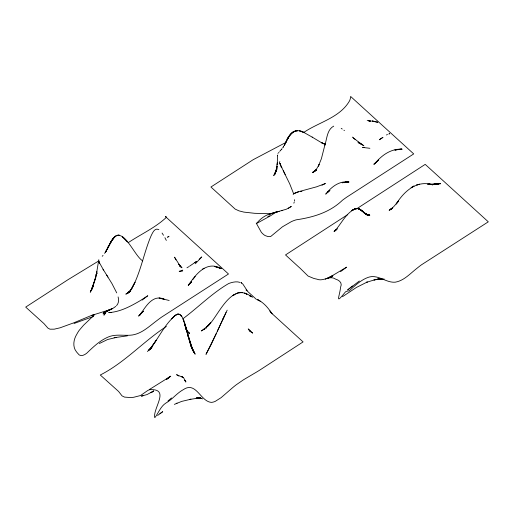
<?xml version="1.0" encoding="UTF-8"?>
<svg xmlns="http://www.w3.org/2000/svg" width="514" height="514" viewBox="0 0 514 514"><rect width="100%" height="100%" fill="white"/><g stroke="black" fill="none" stroke-linecap="round" stroke-linejoin="round"><path stroke-width="0.77" d="M294.606 199.689L294.464 201.109M105.428 312.062L105.331 313.566L105.55 311.503M277.554 155.755L277.599 155.151M277.547 155.569L277.219 164.865L277.431 162.308L275.973 171.432L277.226 166.388L275.266 173.276L276.924 168.451M98.36 262.301L96.092 276.063L96.902 271.758L94.615 281.177L91.794 289.164L95.957 276.661L91.531 289.716L93.233 285.469L91.023 290.783L92.828 286.606L90.271 292.241L93.387 285.938M105.486 311.452L104.927 314.015L105.492 311.863M98.669 260.232L98.817 259.724M294.214 202.188L293.841 203.191M105.441 311.825L103.95 315.178L105.396 312.146L104.811 312.942L106.102 311.388L103.102 313.881L106.469 311.433L103.205 313.508L111.152 309.165L106.706 311.163L109.476 309.948M279.378 162.854L279.841 161.537M276.68 169.119L274.996 173.835L276.776 169.1L274.861 174.098L276.699 169.421L274.714 174.355L276.609 169.729L273.75 175.634L276.795 169.395M275.928 171.406L276.718 169.408M277.92 153.892L278.08 153.551M217.345 331.164L227.175 310.16M216.24 333.599L205.992 354.339L211.183 344.553L226.044 312.416M105.865 251.866L107.529 248.243L106.07 251.057L106.873 249.541M109.109 245.429L107.362 248.615L107.529 248.243M222.768 319.284L222.633 319.579L223.892 316.9M92.52 287.705L93.4 285.848M107.362 248.615L110.394 242.871L107.246 248.937L111.744 240.636L108.595 246.232M276.93 168.733L275.902 170.751L276.635 169.331M284.929 144.081L284.338 145.205L288.123 138.054L285.662 142.751C287.699 135.188 295.499 127.17 303.568 132.278L299.566 130.948L303.485 132.246M284.833 144.241L286.015 142.037M284.37 145.109L283.979 145.835M105.569 251.847L106.122 250.883M105.755 251.532L105.948 251.198M110.137 243.257L113.131 238.682L110.086 243.373C121.259 219.574 133.357 255.554 142.731 260.861L142.327 260.662M282.687 147.942L283.625 146.432M105.286 252.316L105.479 252.001L104.573 253.415M290.192 134.732L287.75 138.472L291.515 133.287M283.253 147.03L283.548 146.586M219.793 268.488L221.226 268.578C206.416 260.135 195.474 274.727 188.278 285.476L191.568 281.543L188.259 285.097L191.651 281.858M278.594 152.652L279.006 152.157M195.23 276.448L192.789 279.577M281.409 149.548L281.935 148.887L280.374 150.615M116.524 305.669C118.74 303.388 118.997 299.861 118.104 296.925M195.339 263.753L201.771 256.923L199.194 259.332M291.406 133.377L290.095 134.848L292.813 132.194L291.406 133.377L294.316 131.34L296 130.832L294.252 131.378M147.415 351.531L151.071 347.849L156.275 340.172L149.42 349.893C158.672 338.43 164.634 323.826 176.392 314.568C179.148 312.975 181.673 315.744 182.656 318.108M102.228 256.28L103.051 255.407M280.111 150.923L279.719 151.309M174.06 316.328L171.599 318.898L174.856 315.602L177.831 314.105L174.856 315.602M166.305 379.628L169.543 376.884L166.407 379.512M143.11 311.503L138.613 316.097L142.776 311.381L139.776 315.178C145.366 307.366 152.33 293.995 164.133 299.129L159.077 298.075L169.17 300.472M303.954 132.297C319.123 122.069 340.005 117.603 349.584 100.789A87.695 26.041 -17.3 0 0 350.439 98.11L350.619 96.452L413.719 153.911L346.732 197.151A256.724 178.242 -89.8 0 0 342.446 200.235C329.763 212.488 313.045 217.358 296.09 219.844A74.382 51.644 -89.8 0 0 291.38 221.624L282.462 226.796L270.576 236.613L268.096 236.601L265.224 235.611A8.911 5.84 57 0 1 263.618 234.525L262.667 233.69A12.824 8.404 57 0 1 261.311 232.238L256.216 223.076L256.775 223.256C260.836 218.058 266.58 214.312 273.345 212.905M150.03 349.096L149.118 349.944L152.125 347.252M130.177 291.226L125.834 294.169L128.718 292.46L131.211 289.568L127.645 293.263L130.196 290.796L135.041 282.205L131.616 288.932C140.74 272.446 143.637 253.486 150.904 236.241C152.305 233.395 154.643 227.182 158.871 229.674M130.132 291.271L127.343 293.327L130.537 290.956L128.77 292.415L130.267 291.239M167.268 378.812L170.751 376.19L149.401 389.503M328.427 191.696L325.715 194.144C331.389 186.897 339.214 180.626 349.057 181.988L342.26 182.766M115.811 306.376L112.996 308.316L108.66 310.302M151.54 347.766L148.482 350.304L151.572 347.862M167.949 401.016L171.477 397.958M352.36 286.002L347.618 289.973L359.344 281.01M142.102 300.105L147.775 295.749L140.489 300.497C130.646 306.286 120.263 311.895 108.698 312.634L111.339 312.493M335.777 230.131L334.023 231.551L336.04 229.694L334.396 231.428C341.386 223.924 345.813 212.828 355.739 208.581L352.925 209.885L355.739 208.581M182.598 319.001C198.166 307.443 211.916 293.256 228.743 283.497C232.167 282.218 236.389 281.164 239.909 282.372M329.468 190.79L327.726 192.14L330.001 190.463M157.599 415.492L162.713 411.675L159.912 413.706M336.651 229.43L335.391 230.375L336.297 229.732M276.551 211.813L270.422 215.848L257.347 223.07M340.519 271.668L346.609 267.151L328.671 277.868L332.044 276.493L326.724 278.492M377.494 161.017L377.867 160.747L373.819 164.294L378.484 159.963L374.584 163.985C381.272 155.53 390.852 148.507 402.141 149.182L394.868 149.959L401.633 149.073L397.727 149.51M194.645 262.744L196.489 261.433M342.497 296.7L356.388 287.467L367.304 281.987L366.347 282.372L375.149 279.655L380.958 278.974L373.941 279.957L378.458 279.057L384.183 279.051M337.184 229.103L337.627 228.794M315.712 170.642L312.326 172.537L315.455 170.571L313.129 172.408L316.2 169.716L314.093 171.721L316.759 168.688L319.13 164.519L318.359 166.176L321.398 158.71L325.156 143.959L324.867 145.147C326.994 138.741 327.026 129.579 333.727 126.136M194.928 262.513L189.493 266.233M195.474 262.134L196.56 261.375M379.326 139.795L382.988 137.341L379.441 139.583M203.968 329.39L204.887 328.787L201.398 330.958L208.581 325.381L206.275 327.437L210.599 322.708L208.228 325.76C218.463 315.827 231.358 281.184 251.147 296.527L249.444 295.614L252.65 297.227M347.644 214.634L285.514 254.931L298.351 266.663A63.524 41.647 57 0 0 300.073 268.192L308.085 276.057L313.624 278.363A59.92 39.282 57 0 0 316.875 279.141C323.338 282.006 329.564 274.868 335.571 279.115C339.362 280.233 342.684 282.951 340.564 287.313C339.568 296.912 334.575 305.322 345.414 291.952A14.919 9.779 57 0 1 347.278 291.136L349.192 290.828C354.988 285.733 360.712 280.059 368.114 277.387A36.796 19.179 -65 0 1 372.451 276.577C380.469 276.455 387.087 282.822 395.17 282.199C404.01 280.728 410.217 273.512 416.989 268.282A104.246 54.33 -65 0 1 421.371 264.877L488.3 221.823L425.206 164.371L356.196 209.102M386.489 134.983L387.427 134.379M293.128 194.234L294.946 193.187M391.771 208.678L389.143 210.31L392.651 207.874L390.075 209.802L393.583 206.801L398.639 200.987L396.172 204.064C403.381 192.345 415.434 180.767 430.34 184.25L427.59 184.153L436.919 184.128L429.415 184.545L438.654 183.928L431.201 184.629L435.474 184.031L432.126 184.873M188.818 266.682L186.961 267.8M152.542 391.713L153.667 391.019L147.043 394.572L141.279 396.127M153.667 391.019L150.975 392.702L152.099 392.002M128.23 242.653C140.733 234.307 154.849 227.978 165.964 217.743A80.203 4.986 -29.9 0 0 166.356 216.85L165.392 216.535L228.486 273.988L161.544 317.157A162.141 91.576 -69.4 0 0 157.194 320.37C149.523 326.043 142.192 333.4 132.394 334.987C124.446 336.085 116.087 333.714 108.448 336.921C99.947 340.448 93.201 347.014 86.667 353.272C83.917 355.457 79.978 357.159 77.704 353.279A16.641 10.91 57 0 1 76.374 351.692C72.32 346.693 73.598 339.33 76.804 334.248A70.579 46.273 57 0 1 79.156 330.406L83.564 325.233L94.293 314.992L93.933 314.729L91.357 315.48L73.862 322.798L60.01 327.829L54.214 329.172L49.967 329.191L47.898 328.086L43.992 323.634L25.7 307.096L68.047 279.667L98.193 261.26M168.425 236.691L167.5 237.243L169.08 236.279M267.8 216.664L269.4 215.726M205.902 328.311L206.416 328.009M202.542 269.13L204.122 268.205M99.343 343.519L107.683 339.478L116.248 337.46M392.645 208.035L390.601 209.192M288.328 208.324L291.316 206.435L286.465 209.185L277.104 211.877L277.881 211.678M204.88 328.896L203.473 329.66L203.942 329.41M328.671 277.868L332.911 275.549L325.311 279.192M166.382 326.448C143.47 341.367 124.863 362.524 100.281 375.008L118.618 391.482L122.011 395.857L124.549 397.11L130.081 397.521A75.391 49.421 57 0 0 133.691 397.271L140.585 395.523L147.447 390.698A13.094 8.584 57 0 1 151.63 389.625C169.363 389.663 153.114 408.103 154.675 417.439L154.99 417.49C158.64 412.71 160.638 406.356 165.958 403.021C172.318 399.423 176.797 393.159 183.299 389.67C196.04 380.906 200.37 401.383 211.228 402.366A24.209 10.717 -58.3 0 0 215.302 401.331L221.104 397.656L231.718 388.468A68.792 30.448 -58.3 0 1 236.215 384.806L243.546 379.756L255.066 372.946A246.964 109.302 -58.3 0 0 259.397 370.337L303.074 341.906L270.775 312.493M285.424 142.699L253.241 159.655L210.926 187.012L235.194 209.114L239.036 210.875L243.809 212.096L254.591 213.304L270.544 213.753L269.407 214.319M174.349 404.389L181.66 401.408L190.912 399.211L189.627 399.481M321.963 185.226L325.401 183.517L316.611 186.813L297.985 191.863M293.905 193.527L297.632 191.973M108.878 310.218L111.75 308.946M295.441 192.956L298.589 191.934M330.039 277.348L332.044 276.442M181.487 270.685L182.766 270.113M177.067 403.092L176.251 403.451M111.082 309.235L103.442 312.493M110.414 309.524L109.36 309.936L110.651 309.422M295.614 192.878L296.321 192.596M181.776 270.557L179.2 271.424L180.009 271.231L179.643 271.334M91.357 315.48L110.137 309.634M109.63 309.833L109.495 309.884M93.529 316.431L74.08 323.473M269.67 214.229L276.204 212.096L274.155 212.7M432.28 184.828L434.208 184.192L440.607 183.691L434.799 184.096L437.388 183.851L433.79 184.59M272.349 213.252L277.611 211.749L277.097 211.877M346.783 182.322L348.254 181.879L342.26 182.74M281.621 210.721L282.726 210.412M275.517 212.301L276.551 212.025M279.186 211.344L278.138 211.607M355.99 208.697L354.461 209.057L351.756 210.695L354.461 209.057L357.269 208.433L361.291 210.245L364.13 212.899L361.586 210.297L358.714 208.723L362.711 211.453L361.586 210.297L365.852 214.242L363.186 211.652L360.327 209.757L367.908 215.193L364.085 212.822M364.163 147.267L362.531 147.415L369.894 148.295M127.363 335.854L114.102 337.73M141.703 396.043L143.027 395.812M190.379 399.327L199.265 397.984L196.168 398.132L199.811 398.009L196.83 397.797L200.454 398.093L197.588 397.521L201.385 398.369L198.622 397.399L202.644 398.896M240.623 292.415L238.676 292.742L242.3 292.505M179.335 271.386L182.592 271.051M300.626 191.516L301.969 191.304M367.137 215.045L369.354 214.929L366.803 214.865L369.829 215.167L366.482 214.492L368.596 215.083L365.036 213.361M369.039 121.008L371.256 121.008M368.853 120.983L370.26 121.041M368.917 120.989L370.446 121.053M430.34 184.25L429.029 184.179L431.863 184.333M367.189 120.353L368.93 120.482M377.79 278.646L382.108 279.16M372.432 121.201L375.496 121.612L371.969 121.124L377.874 122.3L372.521 120.983M185.766 327.636L187.128 332.455L189.255 333.008L188.111 332.333L189.422 333.4L187 330.663L188.208 332.564L186.441 329.513L187.559 331.723L185.869 328.401M358.412 208.819L359.851 209.339L358.714 208.723M220.924 268.372L214.679 266.483L221.271 268.552M324.938 144.196L321.378 142.641L325.246 144.35L321.064 142.455L312.139 137.077M357.95 142.654L359.961 143.618M303.658 132.323L312.326 137.187M360.629 143.939L363.854 145.687L358.431 142.14L361.907 144.595L352.353 137.097M257.199 299.444C263.419 302.322 268.045 307.616 271.662 313.302L269.914 310.976L272.221 313.816M259.409 300.735L257.026 299.444L260.746 301.455M364.959 213.316L366.309 214.087M241.696 283.015L240.957 282.559L242.891 284.113L247.221 290.731M341.193 128.346L342.26 129.033M179.733 266.143L181.93 267.794L178.673 264.215L180.401 266.406L174.535 257.161L175.994 259.878M343.911 130.203L344.47 130.614M178.814 376.023L176.553 374.655L183.543 377.655L185.631 381.671L185.175 380.334M353.24 137.855L355.026 139.358M180.003 266.053L181.795 267.64M246.007 289.941L256.293 299.309M185.085 380.559L184.764 380.251L185.843 381.664L184.969 380.476M249.065 329.949L250.806 331.832L248.243 328.921L249.945 331.061M127.626 241.946L122.441 236.723L127.459 241.747M184.879 380.354L185.824 382.043L185.393 380.938M103.577 270.049L103.089 269.291L111.923 283.535L116.729 292.89M162.071 233.06L163.503 235.264M107.927 277.097L106.751 275.144M103.288 269.599L99.382 262.667L99.626 263.207L98.791 260.701L99.196 262.943M164.898 237.699L166.337 240.436M186.441 329.513L186.987 330.573L186.1 328.594M283.291 170.789L289.69 183.794L293.732 193.99M285.18 174.548L281.633 167.294M280.303 164.307L280.079 163.754L280.753 165.354L279.879 163.24L281.376 167.5M281.839 167.737L280.548 164.872M185.901 328.215L186.505 329.596L186.01 328.452M183.055 318.963C187.578 329.782 188.741 341.784 193.913 352.353L192.249 348.749L194.575 353.298L191.574 347.58L195.159 354.178L190.97 346.038L191.799 347.939M190.97 346.038L192.699 350.008L192.075 348.576M188.4 336.317L193.251 351.139L191.606 347.104L183.427 319.869L183.826 320.813M183.427 319.869L183.794 320.832M185.201 326.313L187 331.517L185.702 327.572M185.888 328.099L186.254 329.153L185.798 327.681L186.479 330.001L184.879 324.771L185.567 326.943M189.955 342.966L190.771 345.427M184.545 322.811L186.017 327.636M189.37 340.955L189.762 342.292M187.128 332.455L188.554 337.717L187.327 333.207M187.828 335.064L189.178 340.281M108.872 245.615L107.323 248.712L108.91 245.557M112.932 238.939L111.435 241.105L114.603 237.05L112.932 238.939M97.024 273.275L96.015 274.502L97.037 273.294M105.543 311.908L104.336 313.264L105.537 311.959M389.683 133.402L388.937 134.096L389.683 133.396M143.387 311.169L141.029 313.322L143.4 311.233M292.813 132.194L294.316 131.34L292.813 132.194M316.598 169.858L315.538 170.725L316.553 169.903M116.016 235.958L114.461 237.198L116.016 235.958M234.236 294.747L232.713 295.685L235.084 294.22L234.236 294.747M413.918 186.068L411.168 187.649L413.918 186.068M111.956 308.85L110.979 309.299L111.956 308.85M237.172 293.269L235.913 293.79L237.95 292.961L237.172 293.269M346.481 181.872L344.348 182.701L346.481 181.872M419.52 184.23L416.822 184.911L419.52 184.23M398.96 149.362L395.35 149.799L398.96 149.362M297.657 130.723L295.929 130.845L297.657 130.723M119.126 235.129L117.635 235.232L119.126 235.129M179.11 314.26L178.448 314.093L179.694 314.472L179.11 314.26M245.236 293.359L244.645 293.102L246.964 294.233L245.236 293.359M183.395 377.565L181.879 376.685L183.395 377.565M252.592 333.027L249.9 330.875L252.592 333.027M180.864 315.474L180.247 314.831L181.384 316.039L180.864 315.474M181.23 315.866L180.78 315.326L181.827 316.643L181.23 315.866"/></g></svg>
